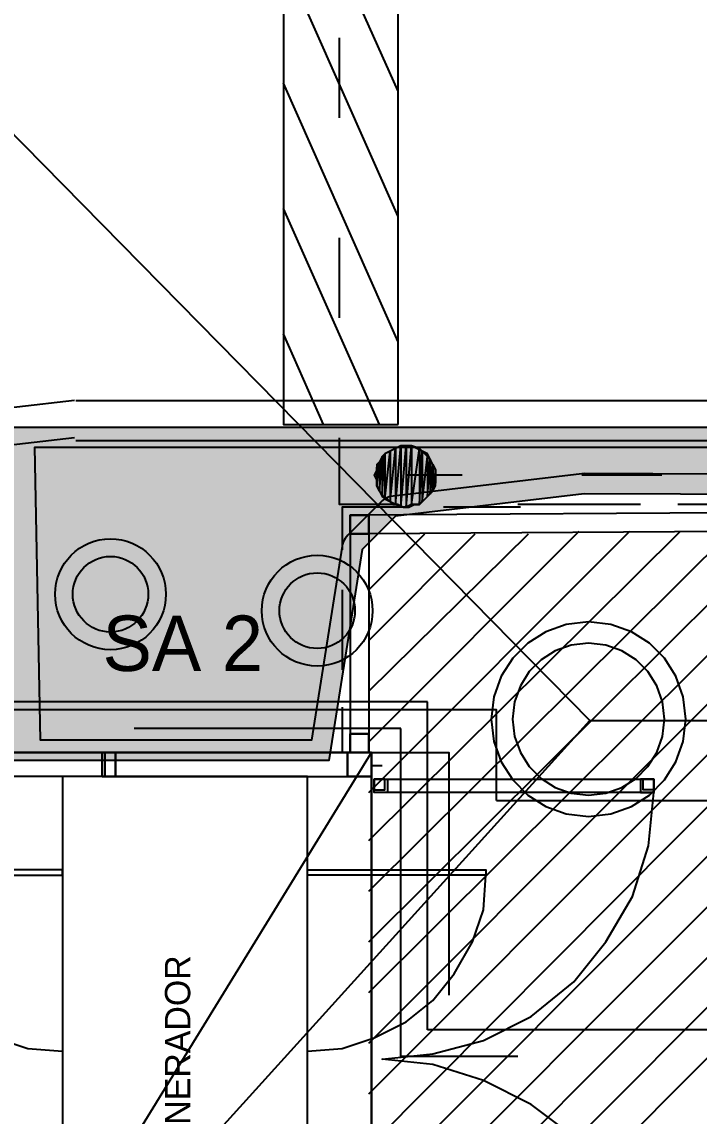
# Model space of a CAD drawing. Header units: metres. Extents: x 1 to 213, y 1 to 147.
# Drawn here: x 69.336 to 72.027, y 98.601 to 102.944 of the extents above; entities that cross this region are included whole.
import ezdxf
from ezdxf.enums import TextEntityAlignment as Align

# ---------------------------------------------------------------- set-up
doc = ezdxf.new("R2010")
doc.units = ezdxf.units.M
doc.linetypes.add('DASHED', pattern=[1.524, 1.27, -0.254])
for name, color, linetype in [('00-BASE-ARQUITECTURA', 8, 'Continuous'), ('00-BASE-TEXTO', 8, 'Continuous'), ('PJ-COPA-ADULTA', 8, 'DASHED'), ('PJ-ETIQUETAS', 7, 'Continuous'), ('PJ-GRAVILLA', 42, 'Continuous'), ('PJ-HERBACEAS', 212, 'Continuous'), ('PJ-LIMITE-JARDIN', 7, 'Continuous'), ('PJ-MASAS', 92, 'Continuous'), ('PJ-MASAS-RELLENO', 92, 'Continuous'), ('PJ-RIEGO-SECTORES', 5, 'Continuous')]:
    doc.layers.add(name, color=color, linetype=linetype)

# ---------------------------------------------------------------- blocks, each defined once
blk = doc.blocks.new('PJ_SA')
blk.add_circle((0, 0), 0.22)
at = {"flags": 1}
for tag, p, height in [('CODIGO', (0.15, 0.15), 0.2), ('ESPECIE', (0.15, -0.1), 0.15), ('ZONA', (0.15, -0.3), 0.15)]:
    blk.add_attdef(tag, p, '', height=height, dxfattribs=at)

msp = doc.modelspace()

# ---------------------------------------------------------------- hatches: boundary and pattern name
at = {"layer": 'PJ-GRAVILLA'}
h = msp.add_hatch(dxfattribs=at)
h.set_pattern_fill('GRAVEL', scale=0.03)
h.paths.add_polyline_path([(69.2326, 101.3354), (84.1816, 101.3354), (84.3579, 101.2472), (84.3579, 101.1149), (84.1816, 101.0267), (71.5698, 101.0708), (70.8201, 100.9826), (70.6878, 100.8503), (70.5555, 100.0124), (69.1444, 100.0124), (68.7034, 100.3652), (67.7333, 100.3211), (67.5569, 100.1006), (67.5128, 94.1475), (67.8656, 93.8829), (70.8642, 93.927), (71.0847, 93.7066), (71.0847, 93.442), (70.8642, 93.2656), (67.601, 93.2656), (67.4246, 93.0451), (67.4246, 92.2072), (67.1159, 92.0309), (67.0277, 91.7663), (67.0718, 89.2527), (66.9395, 89.0763), (66.675, 89.1204), (66.6309, 90.9284), (66.7632, 91.3253), (66.675, 99.0423), (67.16, 100.1447), (67.5128, 100.5416), (68.4389, 101.159), (69.2326, 101.3354)])
at = {"layer": 'PJ-MASAS-RELLENO'}
msp.add_hatch(color=7, dxfattribs=at).paths.add_polyline_path([(71.57, 101.1508), (71.5604, 101.1502), (70.8108, 101.062), (70.8032, 101.0608), (70.7958, 101.0588), (70.7887, 101.0562), (70.7818, 101.0528), (70.7753, 101.0489), (70.7692, 101.0443), (70.7635, 101.0392), (70.6312, 100.9069), (70.6256, 100.9006), (70.6207, 100.8939), (70.6165, 100.8866), (70.6131, 100.8789), (70.6105, 100.871), (70.6088, 100.8628), (70.4872, 100.0924), (69.4106, 100.0924), (69.3874, 101.2554), (72.388, 101.2554), (72.3901, 101.1479), (71.57, 101.1508)])

# ---------------------------------------------------------------- linework, layer by layer
at = {"layer": '00-BASE-ARQUITECTURA'}
for points in [[(71.5927, 100.1712), (64.4595, 107.4208)], [(70.8307, 102.6689), (70.3756, 103.6849)], [(70.8307, 102.1714), (70.3756, 103.198)], [(70.5979, 102.563), (70.5979, 102.8805)], [(70.8307, 101.674), (70.3756, 102.7006)], [(70.7566, 101.3459), (70.3756, 102.2032)], [(70.5979, 101.7693), (70.5979, 102.0868)], [(70.5344, 101.3459), (70.3756, 101.7058)], [(69.5448, 101.4412), (68.8569, 101.362), (68.2253, 101.1362), (67.6682, 100.782), (67.2036, 100.3174), (66.8494, 99.7603), (66.6237, 99.1288), (66.5444, 98.4408)], [(69.5501, 101.4412), (79.6254, 101.4412)], [(69.5448, 101.293), (68.8908, 101.2177), (68.2905, 101.0031), (67.7609, 100.6664), (67.3192, 100.2247), (66.9825, 99.6951), (66.7679, 99.0948), (66.6926, 98.4408)], [(70.8307, 101.0285), (70.5979, 101.0285), (70.5979, 101.293)], [(69.5501, 101.2825), (79.6254, 101.2825)], [(70.8624, 101.2613), (70.8413, 101.2613), (70.8201, 101.2507), (70.7989, 101.2401), (70.7778, 101.2295), (70.7672, 101.2084), (70.746, 101.1872), (70.746, 101.166), (70.7354, 101.1449), (70.746, 101.1237), (70.746, 101.1025), (70.7566, 101.0814), (70.7672, 101.0602), (70.7884, 101.0496), (70.8095, 101.0285), (70.8307, 101.0285), (70.8519, 101.0179), (70.873, 101.0179), (70.8942, 101.0285), (70.9154, 101.0285), (70.9365, 101.0496), (70.9471, 101.0602), (70.9683, 101.0814), (70.9789, 101.1025), (70.9789, 101.1237), (70.9789, 101.1449), (70.9789, 101.166), (70.9683, 101.1872), (70.9577, 101.2084), (70.9471, 101.2295), (70.9259, 101.2401), (70.9048, 101.2507), (70.8836, 101.2613), (70.8624, 101.2613)], [(70.7989, 101.2401), (70.7989, 101.039), (70.8201, 101.2507), (70.7989, 101.2401)], [(70.7989, 101.039), (70.8201, 101.2507), (70.8201, 101.0285), (70.7989, 101.039)], [(70.8201, 101.2507), (70.8201, 101.0285), (70.8413, 101.2613), (70.8201, 101.2507)], [(70.8201, 101.0285), (70.8413, 101.2613), (70.8413, 101.0179), (70.8201, 101.0285)], [(70.8413, 101.2613), (70.8413, 101.0179), (70.8624, 101.2613), (70.8413, 101.2613)], [(70.8413, 101.0179), (70.8624, 101.2613), (70.8624, 101.0179), (70.8413, 101.0179)], [(70.8624, 101.2613), (70.8624, 101.0179), (70.8836, 101.2613), (70.8624, 101.2613)], [(70.8624, 101.0179), (70.8836, 101.2613), (70.8836, 101.0285), (70.8624, 101.0179)], [(70.8836, 101.2613), (70.8836, 101.0285), (70.9154, 101.2507), (70.8836, 101.2613)], [(70.8836, 101.0285), (70.9154, 101.2507), (70.9154, 101.0285), (70.8836, 101.0285)], [(70.9154, 101.2507), (70.9154, 101.0285), (70.9259, 101.2401), (70.9154, 101.2507)], [(70.7566, 101.1978), (70.7566, 101.0814), (70.7672, 101.2189), (70.7566, 101.1978)], [(70.7566, 101.0814), (70.7672, 101.2189), (70.7672, 101.0708), (70.7566, 101.0814)], [(70.7672, 101.2189), (70.7672, 101.0708), (70.7778, 101.2295), (70.7672, 101.2189)], [(70.7672, 101.0708), (70.7778, 101.2295), (70.7778, 101.0496), (70.7672, 101.0708)], [(70.7778, 101.2295), (70.7778, 101.0496), (70.7989, 101.2401), (70.7778, 101.2295)], [(70.7778, 101.0496), (70.7989, 101.2401), (70.7989, 101.039), (70.7778, 101.0496)], [(70.9154, 101.0285), (70.9259, 101.2401), (70.9259, 101.039), (70.9154, 101.0285)], [(70.9259, 101.2401), (70.9259, 101.039), (70.9471, 101.2189), (70.9259, 101.2401)], [(70.9259, 101.039), (70.9471, 101.2189), (70.9471, 101.0602), (70.9259, 101.039)], [(70.9471, 101.2189), (70.9471, 101.0602), (70.9577, 101.2084), (70.9471, 101.2189)], [(70.9471, 101.0602), (70.9577, 101.2084), (70.9577, 101.0708), (70.9471, 101.0602)], [(70.9577, 101.2084), (70.9577, 101.0708), (70.9683, 101.1872), (70.9577, 101.2084)], [(70.746, 101.1766), (70.746, 101.1025), (70.7566, 101.1978), (70.746, 101.1766)], [(70.746, 101.1025), (70.7566, 101.1978), (70.7566, 101.0814), (70.746, 101.1025)], [(70.746, 101.1554), (70.746, 101.1237), (70.746, 101.1766), (70.746, 101.1554)], [(70.746, 101.1237), (70.746, 101.1766), (70.746, 101.1025), (70.746, 101.1237)], [(70.9577, 101.0708), (70.9683, 101.1872), (70.9683, 101.0919), (70.9577, 101.0708)], [(70.9683, 101.0919), (70.9683, 101.1872), (70.9789, 101.166), (70.9683, 101.0919)], [(70.9683, 101.0919), (70.9789, 101.1131), (70.9789, 101.166), (70.9683, 101.0919)], [(70.9789, 101.1131), (70.9789, 101.166), (70.9789, 101.1449), (70.9789, 101.1131)], [(71.0847, 101.1449), (70.8624, 101.1449)], [(71.8784, 101.1449), (71.5609, 101.1449)], [(71.6244, 101.0285), (71.3069, 101.0285)], [(71.7938, 101.0285), (71.4763, 101.0285)], [(72.2594, 101.0285), (71.9419, 101.0285)], [(70.8519, 101.0179), (70.6084, 101.0179), (70.6084, 100.8485)], [(84.6949, 98.5096), (84.6949, 101.0073), (80.4615, 101.0073), (80.5144, 101.0073), (74.0798, 101.0073), (74.0269, 101.0073), (70.6402, 100.9861), (70.6402, 100.0442)], [(71.3175, 101.0179), (71.0106, 101.0179)], [(70.7143, 98.8906), (72.7569, 100.9332)], [(70.7143, 98.6895), (72.9579, 100.9332)], [(84.6208, 98.5096), (84.6208, 100.9332), (80.5356, 100.9332), (80.5356, 99.441), (73.9528, 99.441), (73.9528, 100.9332), (70.7143, 100.912), (70.7143, 100.0442)], [(70.7143, 100.0865), (71.5504, 100.9226)], [(70.7143, 99.8854), (71.7514, 100.9226)], [(70.7143, 99.695), (71.9525, 100.9226)], [(70.7143, 99.4939), (72.1536, 100.9226)], [(70.7143, 99.2928), (72.3547, 100.9226)], [(70.7143, 99.0917), (72.5558, 100.9226)], [(70.7143, 100.6898), (70.9365, 100.912)], [(70.7143, 100.4887), (71.1376, 100.912)], [(70.7143, 100.2876), (71.3493, 100.912)], [(70.7249, 98.4884), (73.159, 100.9332)], [(70.7249, 98.2979), (73.3601, 100.9332)], [(70.7249, 98.0969), (73.5612, 100.9332)], [(70.7249, 97.8958), (73.7623, 100.9332)], [(70.7249, 97.6947), (73.9528, 100.9332)], [(70.7249, 97.4936), (73.9528, 100.7321)], [(70.6084, 100.6898), (70.6084, 100.3723)], [(71.9737, 100.1765), (71.9635, 100.2651), (71.9344, 100.3464), (71.8888, 100.4181), (71.829, 100.4779), (71.7573, 100.5235), (71.676, 100.5526), (71.5874, 100.5628), (71.4988, 100.5526), (71.4175, 100.5235), (71.3458, 100.4779), (71.286, 100.4181), (71.2404, 100.3464), (71.2113, 100.2651), (71.2011, 100.1765), (71.2113, 100.0879), (71.2404, 100.0066), (71.286, 99.9349), (71.3458, 99.8751), (71.4175, 99.8295), (71.4988, 99.8004), (71.5874, 99.7902), (71.676, 99.8004), (71.7573, 99.8295), (71.829, 99.8751), (71.8888, 99.9349), (71.9344, 100.0066), (71.9635, 100.0879), (71.9737, 100.1765)], [(71.889, 100.1765), (71.8811, 100.2456), (71.8584, 100.3091), (71.8228, 100.3651), (71.7761, 100.4119), (71.72, 100.4475), (71.6566, 100.4702), (71.5874, 100.4781), (71.5182, 100.4702), (71.4548, 100.4475), (71.3988, 100.4119), (71.352, 100.3651), (71.3164, 100.3091), (71.2937, 100.2456), (71.2858, 100.1765), (71.2937, 100.1073), (71.3164, 100.0438), (71.352, 99.9878), (71.3988, 99.9411), (71.4548, 99.9055), (71.5182, 99.8828), (71.5874, 99.8749), (71.6566, 99.8828), (71.72, 99.9055), (71.7761, 99.9411), (71.8228, 99.9878), (71.8584, 100.0438), (71.8811, 100.1073), (71.889, 100.1765)], [(70.9471, 100.2453), (67.6557, 100.2453)], [(70.9471, 98.9435), (70.9471, 100.2453)], [(71.2223, 99.8537), (71.2223, 100.2135), (67.698, 100.2135), (67.698, 99.8749)], [(71.2223, 99.8537), (71.2223, 100.2135), (67.698, 100.2135), (67.698, 99.9384)], [(71.2223, 99.8537), (71.2223, 100.2135), (67.698, 100.2135), (67.698, 99.8749)], [(70.6084, 100.2241), (70.6084, 100.0442)], [(69.1268, 97.4513), (71.5927, 100.1712)], [(71.5927, 100.1712), (78.5248, 100.1712)], [(70.8413, 100.1394), (69.7829, 100.1394)], [(70.8413, 98.8377), (70.8413, 100.1394)], [(70.7249, 95.8003), (70.7249, 94.8478), (67.5287, 94.8478), (67.5287, 100.0442), (70.7249, 100.0442), (70.7249, 99.9913)], [(67.5287, 100.0442), (67.5287, 94.8478), (70.7249, 100.0442), (67.5287, 100.0442)], [(67.5287, 94.8478), (70.7249, 100.0442), (70.7249, 94.8478), (67.5287, 94.8478)], [(69.7194, 100.0442), (71.0318, 100.0442), (71.0318, 99.0811)], [(70.7249, 100.0442), (70.7249, 94.8478)], [(70.7672, 99.9913), (70.7249, 99.9913)], [(69.6559, 99.949), (67.6239, 99.949), (67.6239, 97.7053)], [(69.7089, 99.949), (70.6296, 99.949)], [(71.8467, 97.7582), (71.8255, 97.9699), (71.762, 98.171), (71.6562, 98.3509), (71.5292, 98.5202), (71.3599, 98.6472), (71.1694, 98.7424), (70.9683, 98.8059), (70.7672, 98.8271), (70.9683, 98.8483), (71.1694, 98.9012), (71.3599, 98.9964), (71.5292, 99.134), (71.6562, 99.2928), (71.762, 99.4727), (71.8255, 99.6738), (71.8467, 99.8854)], [(71.2223, 99.8537), (84.3456, 99.8537)], [(71.2223, 99.8537), (74.4184, 99.8537)], [(71.2223, 99.8537), (84.3456, 99.8537)], [(68.7881, 99.5574), (68.7987, 99.4198), (68.841, 99.2928), (68.9151, 99.1658), (68.9998, 99.0599), (69.1056, 98.9753), (69.2326, 98.9118), (69.3596, 98.8694), (69.4972, 98.8589)], [(70.4709, 98.8589), (70.6084, 98.8694), (70.7354, 98.9118), (70.8624, 98.9753), (70.9683, 99.0599), (71.0529, 99.1658), (71.127, 99.2928), (71.1694, 99.4198), (71.1799, 99.5574)], [(77.6252, 98.9435), (70.9471, 98.9435)], [(71.3069, 98.8377), (70.8413, 98.8377)]]:
    msp.add_lwpolyline(points, dxfattribs=at)
for points in [[(70.8307, 101.3459), (70.8307, 105.0078), (70.3756, 105.0078), (70.3756, 101.3459)], [(70.6402, 100.912), (70.6402, 100.9861), (70.7143, 100.9861), (70.7143, 100.912)], [(70.6402, 100.912), (70.7143, 100.912), (70.7143, 100.9861), (70.6402, 100.9861)], [(70.6402, 100.0442), (70.6402, 100.1183), (70.7143, 100.1183), (70.7143, 100.0442)], [(70.6402, 100.0442), (70.7143, 100.0442), (70.7143, 100.1183), (70.6402, 100.1183)], [(70.7249, 100.0442), (67.5287, 100.0442), (67.5287, 94.8478), (70.7249, 94.8478)], [(69.7089, 99.949), (69.6559, 99.949), (69.6559, 100.0442), (69.7089, 100.0442)], [(69.6559, 100.0442), (69.6559, 99.949), (69.7089, 99.949), (69.7089, 100.0442)], [(69.6665, 100.0442), (69.6665, 99.949), (69.7089, 99.949), (69.7089, 100.0442)], [(70.7249, 99.949), (70.7249, 100.0442), (70.6296, 100.0442), (70.6296, 99.949)], [(70.7249, 99.949), (70.6296, 99.949), (70.6296, 100.0442), (70.7249, 100.0442)], [(70.4709, 99.949), (69.4972, 99.949), (69.4972, 97.7053), (70.4709, 97.7053)], [(71.8467, 99.8854), (70.7354, 99.8854), (70.7354, 99.9384), (71.8467, 99.9384)], [(70.7354, 99.9384), (70.7354, 99.896), (70.7778, 99.896), (70.7778, 99.9384)], [(70.7354, 99.9384), (70.7884, 99.9384), (70.7884, 99.8854), (70.7354, 99.8854)], [(71.8467, 99.9384), (71.7938, 99.9384), (71.7938, 99.8854), (71.8467, 99.8854)], [(71.8467, 99.9384), (71.8467, 99.896), (71.8044, 99.896), (71.8044, 99.9384)], [(69.4972, 99.5574), (69.4972, 99.5785), (68.7881, 99.5785), (68.7881, 99.5574)], [(70.4709, 99.5574), (70.4709, 99.5785), (71.1799, 99.5785), (71.1799, 99.5574)]]:
    msp.add_lwpolyline(points, close=True, dxfattribs=at)
at = {"layer": 'PJ-COPA-ADULTA'}
for centre in [(69.6883, 100.6721), (70.5095, 100.6069)]:
    msp.add_circle(centre, 0.15, dxfattribs=at)
at = {"layer": 'PJ-LIMITE-JARDIN'}
for points in [[(66.6309, 90.9284), (66.7632, 91.3253), (66.675, 99.0423), (67.16, 100.1447), (67.5128, 100.5416), (68.4389, 101.159), (69.2326, 101.3354), (69.2326, 101.3354), (84.1816, 101.3354)], [(84.1816, 101.0267), (71.5698, 101.0708), (70.8201, 100.9826), (70.6878, 100.8503), (70.5555, 100.0124), (69.1444, 100.0124), (68.7034, 100.3652), (67.7333, 100.3211), (67.5569, 100.1006), (67.5128, 94.1475), (67.8656, 93.8829), (70.8642, 93.927), (71.0847, 93.7066), (71.0847, 93.442), (70.8642, 93.2656), (67.601, 93.2656), (67.4246, 93.0451), (67.4246, 92.2072), (67.1159, 92.0309), (67.0277, 91.7663), (67.0718, 89.2527), (66.9395, 89.0763), (66.675, 89.1204)]]:
    msp.add_lwpolyline(points, dxfattribs=at)
at = {"layer": 'PJ-MASAS'}
msp.add_lwpolyline([(71.57, 101.1508), (71.5604, 101.1502), (70.8108, 101.062), (70.8032, 101.0608), (70.7958, 101.0588), (70.7887, 101.0562), (70.7818, 101.0528), (70.7753, 101.0489), (70.7692, 101.0443), (70.7635, 101.0392), (70.6312, 100.9069), (70.6256, 100.9006), (70.6207, 100.8939), (70.6165, 100.8866), (70.6131, 100.8789), (70.6105, 100.871), (70.6088, 100.8628), (70.4872, 100.0924), (69.4106, 100.0924), (69.3874, 101.2554), (72.388, 101.2554), (72.3901, 101.1479), (71.57, 101.1508)], close=True, dxfattribs=at)
at = {"layer": 'PJ-RIEGO-SECTORES'}
for points in [[(66.6309, 90.9284), (66.7632, 91.3253), (66.675, 99.0423), (67.16, 100.1447), (67.5128, 100.5416), (68.4389, 101.159), (69.2326, 101.3354), (84.1816, 101.3354)], [(84.1816, 101.0267), (71.5698, 101.0708), (70.8201, 100.9826), (70.6878, 100.8503), (70.5555, 100.0124), (69.1444, 100.0124), (68.7034, 100.3652), (67.7333, 100.3211), (67.5569, 100.1006), (67.5128, 94.1475), (67.8656, 93.8829), (70.8642, 93.927), (71.0847, 93.7066), (71.0847, 93.442), (70.8642, 93.2656), (67.601, 93.2656), (67.4246, 93.0451), (67.4246, 92.2072), (67.1159, 92.0309), (67.0277, 91.7663), (67.0718, 89.2527), (66.9395, 89.0763), (66.675, 89.1204)]]:
    msp.add_lwpolyline(points, dxfattribs=at)

# ---------------------------------------------------------------- block references
at = {"layer": 'PJ-HERBACEAS'}
for p in [(69.6883, 100.6721), (70.5095, 100.6069)]:
    msp.add_blockref('PJ_SA', p, dxfattribs=at)

# ---------------------------------------------------------------- texts
at = {"layer": '00-BASE-TEXTO'}
msp.add_text('GENERADOR', height=0.10059, rotation=90, dxfattribs=at).set_placement((70.0052, 98.372))
at = {"layer": 'PJ-ETIQUETAS'}
msp.add_text('SA 2', height=0.22, dxfattribs=at).set_placement((69.9755, 100.4776), align=Align.MIDDLE_CENTER)

doc.saveas('drawing.dxf')
